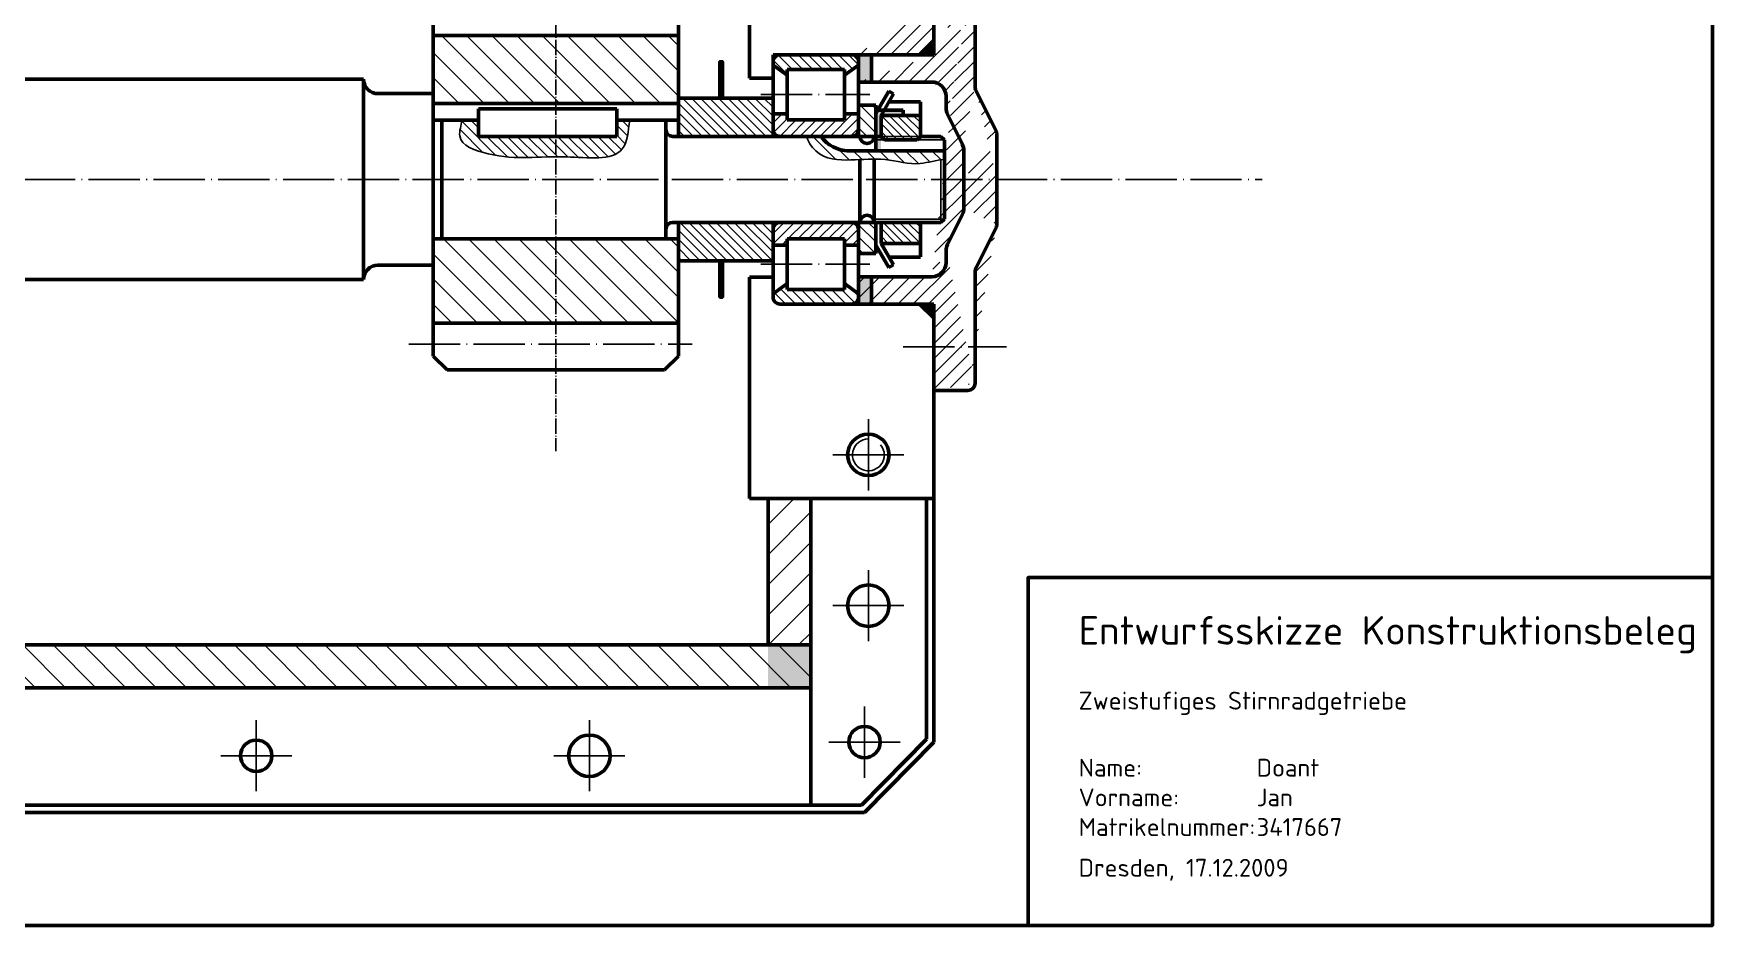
# Model space of a CAD drawing. Header units: millimetres. Extents: x 862 to 1252, y 821 to 1098.
# Drawn here: x 1016.2 to 1251.9, y 821.2 to 946.5 of the extents above; entities that cross this region are included whole.
import ezdxf

# ---------------------------------------------------------------- set-up
doc = ezdxf.new("R2010")
doc.units = ezdxf.units.MM
doc.header["$LTSCALE"] = 0.3
doc.linetypes.add('ACAD_ISO04W100', pattern=[30, 24, -3, 0, -3])
for name, color, linetype, lineweight in [('Brruchkanten', 7, 'Continuous', 25), ('Schraffuren', 7, 'Continuous', 25), ('Sichtbare Körperkanten', 7, 'Continuous', 50), ('Strichpunkt', 7, 'ACAD_ISO04W100', 25)]:
    doc.layers.add(name, color=color, linetype=linetype, lineweight=lineweight)
doc.styles.get("Standard").update_dxf_attribs({"font": 'isocpeur.ttf'})
pattern_1 = [(45, (-27.4241, 0), (-0.7071068, 0.7071068), [])]
pattern_2 = [(315, (-27.4241, 0), (0.7071068, 0.7071068), [])]
pattern_3 = [(315, (-27.4241, 0), (0.56568542, 0.56568542), [])]

# ---------------------------------------------------------------- blocks, each defined once
blk = doc.blocks.new('Mittelkreutz')
at = {"layer": 'Strichpunkt'}
for q in [(968.9, 946.96), (963.9, 941.96), (968.9, 936.96), (973.9, 941.96)]:
    blk.add_line((968.9, 941.96), q, dxfattribs=at)

msp = doc.modelspace()

# ---------------------------------------------------------------- hatches: boundary and pattern name
at = {"layer": 'Brruchkanten'}
h = msp.add_hatch(dxfattribs=at)
h.set_pattern_fill('_USER', color=256, angle=315, style=0, pattern_type=0)
h.set_pattern_definition(pattern_2)
edge = h.paths.add_edge_path()
edge.add_spline(control_points=[(1076.334, 934.301), (1076.273, 933.558), (1075.241, 931.028), (1082.989, 928.314), (1088.989, 929.76), (1099.381, 928.235), (1099.686, 932.713), (1099.904, 934.3)], knot_values=[29.2312016, 29.2312016, 29.2312016, 29.2312016, 31.467334, 36.1955719, 47.2197076, 55.113314, 59.3047181, 59.3047181, 59.3047181, 59.3047181], degree=3, periodic=0)
edge.add_line((1099.904, 934.3), (1098.088, 934.3))
edge.add_line((1098.088, 934.3), (1098.088, 932.012))
edge.add_line((1098.088, 932.012), (1078.681, 932.012))
edge.add_line((1078.681, 932.012), (1078.681, 934.301))
edge.add_line((1078.681, 934.301), (1076.334, 934.301))
at = {"layer": 'Schraffuren'}
h = msp.add_hatch(dxfattribs=at)
h.set_pattern_fill('_USER', color=256, scale=1.5, angle=45, style=0, pattern_type=0)
h.set_pattern_definition([(45, (0, 0), (-1.0606602, 1.0606602), [])])
edge = h.paths.add_edge_path()
edge.add_line((1142.593, 955.604), (1142.593, 943.48))
edge.add_arc((1147.394, 954.604), 1.001, 0.01677, 91.80695)
edge.add_line((1142.593, 955.604), (1147.395, 955.604))
edge.add_line((1132.027, 943.48), (1142.593, 943.48))
edge.add_line((1132.027, 939.643), (1132.027, 943.48))
edge.add_line((1132.027, 939.643), (1142.319, 939.643))
edge.add_arc((1142.32, 937.643), 2, 359.99473, 450.00527)
edge.add_line((1144.319, 937.643), (1144.319, 935.998))
edge.add_arc((1146.319, 935.998), 2, 180, 206.22348)
edge.add_line((1148.395, 954.604), (1148.395, 938.943))
edge.add_line((1146.621, 930.86), (1144.525, 935.114))
edge.add_arc((1144.805, 929.973), 2.022, 0.07073, 28.13997)
edge.add_line((1146.827, 929.976), (1146.827, 925.966))
edge.add_line((1151.438, 932.298), (1151.438, 925.966))
edge.add_arc((1150.438, 932.298), 1, 0, 26.22348)
edge.add_line((1151.335, 932.74), (1148.497, 938.501))
edge.add_arc((1149.395, 938.943), 1, 180, 206.22348)
edge.add_line((1151.438, 925.966), (1151.438, 919.634))
edge.add_line((1146.827, 921.956), (1146.827, 925.966))
edge.add_line((1146.621, 921.072), (1144.525, 916.818))
edge.add_arc((1144.827, 921.956), 2, 333.77652, 360)
edge.add_arc((1146.319, 915.934), 2, 153.77652, 180)
edge.add_arc((1142.319, 914.289), 2, 270, 360)
edge.add_line((1144.319, 914.289), (1144.319, 915.934))
edge.add_line((1148.395, 897.328), (1148.395, 912.989))
edge.add_line((1151.335, 919.192), (1148.497, 913.431))
edge.add_arc((1149.395, 912.989), 1, 153.77652, 180)
edge.add_arc((1150.438, 919.634), 1, 333.77652, 360)
edge.add_arc((1147.395, 897.328), 1, 270, 360)
edge.add_line((1142.593, 896.328), (1147.395, 896.328))
edge.add_line((1142.593, 896.328), (1142.593, 908.452))
edge.add_line((1132.027, 908.452), (1142.593, 908.452))
edge.add_line((1132.027, 912.289), (1132.027, 908.452))
edge.add_line((1132.027, 912.289), (1142.319, 912.289))
h = msp.add_hatch(dxfattribs=at)
h.set_pattern_fill('_USER', color=256, scale=2.5, angle=315, style=0, pattern_type=0)
h.set_pattern_definition([(315, (-27.424, 0), (1.767767, 1.767767), [])])
h.paths.add_polyline_path([(1072.307, 946.191), (1072.307, 936.914), (1072.307, 936.641), (1106.746, 936.641), (1106.746, 946.191)])
h.paths.add_polyline_path([(1072.307, 917.631), (1072.307, 915.019), (1072.307, 905.789), (1106.746, 905.789), (1106.746, 917.631), (1105.82, 917.631)])
h = msp.add_hatch(dxfattribs=at)
h.set_pattern_fill('_USER', color=256, angle=315, style=0, pattern_type=0)
h.set_pattern_definition(pattern_2)
h.paths.add_polyline_path([(1122.015, 941.426), (1122.015, 940.608), (1120.027, 942.026), (1120.027, 942.481, -0.4141115), (1121.026, 943.48), (1131.027, 943.48, -0.4142136), (1132.027, 942.48), (1132.027, 942.027), (1130.039, 940.608), (1130.039, 941.426)])
h = msp.add_hatch(dxfattribs=at)
h.set_pattern_fill('_USER', color=256, scale=0.9, angle=315, style=0, pattern_type=0)
h.set_pattern_definition([(315, (-27.4241, 0), (0.6363961, 0.6363961), [])])
h.paths.add_polyline_path([(1120.027, 932.003), (1120.027, 935.755), (1120.027, 937.387), (1107.082, 937.387), (1106.746, 934.301), (1106.746, 932.003)])
h.paths.add_polyline_path([(1120.027, 914.545), (1120.027, 919.929), (1106.746, 919.929), (1106.746, 914.545)])
h = msp.add_hatch(dxfattribs=at)
h.set_pattern_fill('_USER', color=256, scale=1.2, angle=45, style=0, pattern_type=0)
h.set_pattern_definition([(135, (2094.926, -4.2194), (0.8485281, 0.8485281), [])])
h.paths.add_polyline_path([(1134.443, 936.396), (1132.027, 936.396), (1132.027, 932.003), (1134.443, 932.003)])
h = msp.add_hatch(dxfattribs=at)
h.set_pattern_fill('_USER', color=256, angle=45, style=0, pattern_type=0)
h.set_pattern_definition(pattern_1)
h.paths.add_polyline_path([(1130.039, 934.329), (1130.039, 935.182), (1132.027, 935.182), (1132.027, 933.003, -0.4142136), (1131.027, 932.003), (1121.027, 932.003, -0.4142136), (1120.027, 933.003), (1120.027, 935.182), (1122.015, 935.182), (1122.015, 934.329)])
h = msp.add_hatch(color=256, dxfattribs=at)
h.paths.add_polyline_path([(1135.621, 935.705), (1138.315, 935.706), (1138.315, 934.956), (1135.188, 934.956)])
h.paths.add_polyline_path([(1134.729, 935.705), (1135.621, 935.705), (1135.188, 934.956), (1135.188, 930.003), (1134.443, 930.003), (1134.443, 935.217)])
h = msp.add_hatch(dxfattribs=at)
h.set_pattern_fill('_USER', color=256, scale=0.8, angle=315, style=0, pattern_type=0)
h.set_pattern_definition(pattern_3)
h.paths.add_polyline_path([(1135.188, 932.003), (1135.188, 934.956), (1140.708, 934.956), (1140.708, 932.003)])
h.paths.add_polyline_path([(1140.708, 932.003), (1140.239, 931.534), (1135.657, 931.534), (1135.188, 932.003)])
h = msp.add_hatch(dxfattribs=at)
h.set_pattern_fill('_USER', color=256, scale=1.3, angle=45, style=0, pattern_type=0)
h.set_pattern_definition([(135, (2094.926, -4.2194), (0.9192388, 0.9192388), [])])
edge = h.paths.add_edge_path()
edge.add_line((1126.027, 929.977), (1125.564, 930.469))
edge.add_line((1125.564, 930.469), (1125.174, 931.022))
edge.add_line((1125.174, 931.022), (1124.96, 931.425))
edge.add_line((1124.96, 931.425), (1124.805, 931.856))
edge.add_line((1124.805, 931.856), (1124.772, 932.003))
edge.add_line((1124.772, 932.003), (1126.027, 932.003))
edge.add_line((1126.027, 932.003), (1126.752, 932.003))
edge.add_arc((1130.646, 934.794), 4.79, 215.62603, 269.73788)
edge.add_line((1130.624, 930.003), (1144.088, 930.003))
edge.add_line((1144.088, 930.003), (1144.088, 928.743))
edge.add_spline(control_points=[(1144.088, 928.743), (1143.918, 928.74), (1143.748, 928.728), (1143.578, 928.71)], knot_values=[0, 0, 0, 0, 0.5114539, 0.5114539, 0.5114539, 0.5114539], degree=3, periodic=0)
edge.add_spline(control_points=[(1143.578, 928.71), (1142.601, 928.605), (1140.038, 927.752), (1135.788, 929.083), (1130.946, 928.556), (1127.364, 928.749), (1126.027, 929.977)], knot_values=[0.5114539, 0.5114539, 0.5114539, 0.5114539, 3.4615386, 8.3791325, 13.2175742, 18.2988327, 18.2988327, 18.2988327, 18.2988327], degree=3, periodic=0)
h = msp.add_hatch(dxfattribs=at)
h.set_pattern_fill('_USER', color=256, angle=45, style=0, pattern_type=0)
h.set_pattern_definition(pattern_1)
h.paths.add_polyline_path([(1130.039, 917.603), (1130.039, 916.75), (1132.027, 916.75), (1132.027, 918.929, 0.4142136), (1131.027, 919.929), (1121.027, 919.929, 0.4142136), (1120.027, 918.929), (1120.027, 916.75), (1122.015, 916.75), (1122.015, 917.603)])
h = msp.add_hatch(dxfattribs=at)
h.set_pattern_fill('_USER', color=256, scale=1.2, angle=45, style=0, pattern_type=0)
h.set_pattern_definition([(135, (2094.926, 4.2194), (0.8485281, 0.8485281), [])])
h.paths.add_polyline_path([(1134.443, 919.929), (1132.027, 919.929), (1132.027, 915.537), (1134.443, 915.537)])
h = msp.add_hatch(dxfattribs=at)
h.set_pattern_fill('_USER', color=256, scale=0.8, angle=315, style=0, pattern_type=0)
h.set_pattern_definition(pattern_3)
h.paths.add_polyline_path([(1135.188, 919.929), (1135.188, 916.977), (1140.708, 916.977), (1140.708, 919.929)])
h = msp.add_hatch(dxfattribs=at)
h.set_pattern_fill('_USER', color=256, angle=315, style=0, pattern_type=0)
h.set_pattern_definition(pattern_2)
h.paths.add_polyline_path([(1122.015, 910.506), (1122.015, 911.324), (1120.027, 909.906), (1120.027, 909.451, 0.4141115), (1121.026, 908.452), (1131.027, 908.452, 0.4142136), (1132.027, 909.452), (1132.027, 909.905), (1130.039, 911.324), (1130.039, 910.506)])
h = msp.add_hatch(dxfattribs=at)
h.set_pattern_fill('_USER', color=256, scale=3, angle=45, style=0, pattern_type=0)
h.set_pattern_definition([(45, (0, 0), (-2.1213203, 2.1213203), [])])
h.paths.add_polyline_path([(1125.324, 881.141), (1119.324, 881.141), (1119.324, 860.564), (1125.324, 860.564)])
h = msp.add_hatch(dxfattribs=at)
h.set_pattern_fill('_USER', color=256, scale=3, angle=315, style=0, pattern_type=0)
h.set_pattern_definition([(315, (0, 0), (2.1213203, 2.1213203), [])])
h.paths.add_polyline_path([(1125.324, 860.564), (969.602, 860.564), (969.602, 854.564), (1125.324, 854.564)])
msp.add_hatch(color=256, dxfattribs=at).paths.add_polyline_path([(1119.324, 860.564), (1119.324, 854.564), (1119.626, 854.564), (1125.324, 854.564), (1125.324, 859.504), (1125.324, 860.564)])
at = {"layer": 'Sichtbare Körperkanten', "ltscale": 0.5}
h = msp.add_hatch(color=256, dxfattribs=at)
h.paths.add_polyline_path([(962.899, 947.699), (961.343, 947.699), (961.343, 943.862), (962.899, 943.862)])
h.paths.add_polyline_path([(961.343, 908.07), (961.343, 904.233), (962.899, 904.233), (962.899, 908.07)])
h.paths.add_polyline_path([(1132.031, 1015.518), (1133.619, 1015.518), (1133.619, 1020.556), (1132.031, 1020.556)])
h.paths.add_polyline_path([(1133.619, 974.414), (1132.031, 974.414), (1132.031, 969.376), (1133.619, 969.376)])
h.paths.add_polyline_path([(1132.027, 943.48), (1132.027, 939.643), (1133.834, 939.643), (1133.834, 943.48)])
h.paths.add_polyline_path([(1133.834, 912.289), (1132.027, 912.289), (1132.027, 908.452), (1133.834, 908.452)])
for points in [[(1142.436, 943.653), (1142.432, 943.649, -0.6546359), (1141.432, 944.048), (1141.432, 944.086, -0.3660817), (1141.94, 944.649), (1142.098, 944.649, -0.3752843), (1142.606, 944.067, -0.1977979)], [(1112.921, 942.504), (1112.575, 942.504), (1112.575, 937.387), (1112.921, 937.387)], [(1112.921, 909.428), (1112.575, 909.428), (1112.575, 914.545), (1112.921, 914.545)], [(1142.436, 908.279), (1142.432, 908.283, 0.6546359), (1141.432, 907.884), (1141.432, 907.846, 0.3660817), (1141.94, 907.284), (1142.098, 907.284, 0.3752843), (1142.606, 907.865, 0.1977979)]]:
    msp.add_hatch(color=256, dxfattribs=at).paths.add_polyline_path(points)

# ---------------------------------------------------------------- linework, layer by layer
at = {"layer": 'Brruchkanten', "ltscale": 0.5}
msp.add_arc((1133.409, 887.27), 2.232, 90, 39.27966, dxfattribs=at)
at = {"layer": 'Brruchkanten'}
msp.add_open_spline([(1099.904, 934.3), (1099.686, 932.713), (1099.381, 928.235), (1088.989, 929.76), (1082.989, 928.314), (1075.241, 931.028), (1076.273, 933.558), (1076.334, 934.301)], degree=3, knots=[29.2312016, 29.2312016, 29.2312016, 29.2312016, 33.4226057, 41.3162122, 52.3403478, 57.0685858, 59.3047181, 59.3047181, 59.3047181, 59.3047181], dxfattribs=at)
at = {"layer": 'Schraffuren'}
for p, q in [((1144.088, 931.534), (1134.113, 931.534)), ((1140.708, 932.003), (1135.188, 932.003)), ((1143.578, 928.71), (1143.578, 925.966)), ((1143.578, 919.929), (1143.578, 925.966)), ((1144.088, 920.398), (1134.113, 920.398))]:
    msp.add_line(p, q, dxfattribs=at)
msp.add_open_spline([(1144.088, 928.743), (1142.934, 928.723), (1140.209, 927.698), (1135.788, 929.083), (1130.946, 928.556), (1126.504, 928.795), (1124.881, 931.377), (1124.772, 932.003)], degree=3, knots=[0, 0, 0, 0, 3.4615386, 8.3791325, 13.2175742, 18.2988327, 20.6822242, 20.6822242, 20.6822242, 20.6822242], dxfattribs=at)
at = {"layer": 'Sichtbare Körperkanten', "ltscale": 0.5}
for p, q in [((1251.925, 821.168), (1251.925, 1098.168)), ((1142.593, 945.48), (1140.593, 943.48)), ((1140.593, 908.452), (1142.593, 906.452)), ((1251.925, 821.168), (861.925, 821.168))]:
    msp.add_line(p, q, dxfattribs=at)
at = {"layer": 'Sichtbare Körperkanten'}
for p, q in [((1116.716, 971.467), (1116.716, 940.191)), ((1142.593, 955.604), (1142.593, 943.48)), ((1148.395, 954.604), (1148.395, 938.943)), ((1072.307, 936.914), (1072.307, 950.781)), ((1106.746, 950.781), (1106.746, 932.003)), ((1072.307, 946.191), (1106.746, 946.191)), ((1120.027, 940.191), (1120.027, 943.48)), ((1120.027, 943.48), (1142.593, 943.48)), ((1121.026, 943.48), (1131.027, 943.48)), ((1132.027, 939.643), (1132.027, 943.48)), ((1132.027, 943.48), (1142.593, 943.48)), ((1120.027, 942.48), (1120.027, 933.003)), ((1120.027, 942.026), (1122.015, 940.608)), ((1122.015, 941.426), (1130.039, 941.426)), ((1122.015, 941.426), (1122.015, 934.329)), ((1132.027, 942.027), (1130.039, 940.608)), ((1130.039, 941.426), (1130.039, 934.329)), ((1132.027, 942.48), (1132.027, 933.003)), ((1132.027, 942.48), (1132.027, 942.027)), ((1062.543, 940.041), (1003.776, 940.041)), ((1062.543, 940.041), (1062.543, 925.966)), ((1062.543, 940.014), (1062.543, 940.014)), ((1116.716, 940.191), (1120.027, 940.191)), ((1132.027, 939.643), (1142.319, 939.643)), ((1136.288, 938.362), (1134.443, 935.217)), ((1136.938, 937.987), (1136.288, 938.362)), ((1151.335, 932.74), (1148.497, 938.501)), ((1064.543, 938.014), (1072.307, 938.014)), ((1072.307, 936.914), (1072.307, 934.301)), ((1072.307, 936.641), (1106.746, 936.641)), ((1098.088, 935.886), (1078.681, 935.886)), ((1078.681, 935.886), (1078.681, 934.301)), ((1098.088, 933.288), (1098.088, 935.886)), ((1106.746, 937.387), (1120.027, 937.387)), ((1134.443, 936.396), (1132.027, 936.396)), ((1132.027, 936.396), (1132.027, 932.003)), ((1134.443, 930.003), (1134.443, 936.396)), ((1136.938, 937.987), (1135.188, 934.956)), ((1140.708, 936.866), (1136.291, 936.866)), ((1140.708, 932.003), (1140.708, 936.843)), ((1144.319, 937.643), (1144.319, 935.998)), ((1072.307, 934.301), (1078.681, 934.301)), ((1072.307, 934.301), (1072.307, 915.019)), ((1073.513, 934.301), (1073.513, 917.631)), ((1078.681, 932.012), (1078.681, 934.301)), ((1106.746, 934.301), (1098.088, 934.3)), ((1098.088, 934.301), (1098.088, 932.012)), ((1104.969, 934.301), (1104.969, 933.003)), ((1104.969, 934.301), (1104.969, 918.28)), ((1120.027, 932.003), (1120.027, 935.755)), ((1120.027, 935.182), (1122.015, 935.182)), ((1122.015, 934.329), (1130.039, 934.329)), ((1132.027, 935.182), (1130.039, 935.182)), ((1138.315, 935.706), (1134.729, 935.705)), ((1135.188, 934.956), (1135.188, 932.003)), ((1135.188, 934.956), (1140.708, 934.956)), ((1138.315, 935.706), (1138.315, 934.956)), ((1146.621, 930.86), (1144.525, 935.114)), ((1098.088, 932.012), (1078.681, 932.012)), ((1105.969, 932.003), (1132.027, 932.003)), ((1106.746, 932.003), (1121.862, 932.003)), ((1132.027, 932.003), (1134.443, 932.003)), ((1134.027, 932.003), (1135.188, 932.003)), ((1135.657, 931.534), (1135.188, 932.003)), ((1135.657, 931.534), (1140.239, 931.534)), ((1140.708, 932.003), (1140.239, 931.534)), ((1143.578, 932.003), (1140.708, 932.003)), ((1143.578, 932.003), (1144.088, 931.534)), ((1144.088, 931.534), (1144.088, 925.966)), ((1151.438, 932.298), (1151.438, 925.966)), ((1130.385, 930.003), (1144.088, 930.003)), ((1134.23, 919.929), (1134.228, 928.813)), ((1146.827, 929.976), (1146.827, 925.966)), ((1132.23, 919.929), (1132.23, 928.745)), ((1062.543, 911.891), (1062.543, 925.966)), ((1144.088, 920.398), (1144.088, 925.966)), ((1146.827, 921.956), (1146.827, 925.966)), ((1151.438, 925.966), (1151.438, 919.634)), ((1105.969, 919.929), (1143.578, 919.929)), ((1106.746, 914.545), (1106.746, 919.929)), ((1106.746, 919.929), (1121.862, 919.929)), ((1106.746, 914.545), (1106.746, 919.929)), ((1106.746, 919.929), (1121.862, 919.929)), ((1120.027, 919.929), (1120.027, 914.545)), ((1132.027, 915.537), (1132.027, 919.929)), ((1132.027, 919.929), (1134.443, 919.929)), ((1134.443, 919.929), (1134.443, 915.537)), ((1140.708, 919.929), (1134.443, 919.929)), ((1135.188, 916.977), (1135.188, 919.929)), ((1140.708, 919.929), (1140.708, 915.089)), ((1144.088, 920.398), (1143.578, 919.929)), ((1146.621, 921.072), (1144.525, 916.818)), ((1072.307, 915.019), (1072.307, 917.631)), ((1072.307, 901.151), (1072.307, 917.631)), ((1072.307, 917.631), (1105.82, 917.631)), ((1104.969, 917.631), (1104.969, 918.929)), ((1105.82, 917.631), (1106.746, 917.631)), ((1106.746, 917.631), (1106.746, 901.151)), ((1120.027, 909.452), (1120.027, 918.929)), ((1122.015, 910.506), (1122.015, 917.603)), ((1122.015, 917.603), (1130.039, 917.603)), ((1130.039, 910.506), (1130.039, 917.603)), ((1132.027, 909.452), (1132.027, 918.929)), ((1151.335, 919.192), (1148.497, 913.431)), ((1120.027, 916.75), (1122.015, 916.75)), ((1132.027, 916.75), (1130.039, 916.75)), ((1134.443, 915.537), (1132.027, 915.537)), ((1136.288, 913.57), (1134.443, 916.715)), ((1136.938, 913.945), (1135.188, 916.977)), ((1135.188, 916.977), (1140.708, 916.977)), ((1140.708, 915.066), (1136.291, 915.066)), ((1144.319, 914.289), (1144.319, 915.934)), ((1064.543, 913.918), (1072.307, 913.918)), ((1106.746, 914.545), (1120.027, 914.545)), ((1132.027, 912.289), (1132.027, 908.452)), ((1132.027, 912.289), (1142.319, 912.289)), ((1136.935, 913.95), (1136.288, 913.57)), ((1148.395, 897.328), (1148.395, 912.989)), ((1062.543, 911.891), (1003.776, 911.891)), ((1120.027, 912.212), (1116.716, 912.212)), ((1116.716, 912.212), (1116.716, 881.141)), ((1120.027, 912.212), (1120.027, 909.451)), ((1120.027, 909.906), (1122.015, 911.324)), ((1122.015, 910.506), (1130.039, 910.506)), ((1132.027, 909.905), (1130.039, 911.324)), ((1121.026, 908.452), (1131.027, 908.452)), ((1121.026, 908.452), (1142.593, 908.452)), ((1132.027, 908.452), (1142.593, 908.452)), ((1142.593, 896.328), (1142.593, 908.452)), ((1142.593, 908.452), (1142.593, 871.579)), ((1072.307, 905.789), (1106.746, 905.789)), ((1074.26, 899.198), (1104.794, 899.198)), ((1142.593, 896.328), (1147.395, 896.328)), ((1142.593, 881.141), (1116.716, 881.141)), ((1119.324, 860.564), (1119.324, 881.141)), ((1125.324, 860.564), (1125.324, 881.141)), ((1125.324, 881.141), (1128.324, 881.141)), ((1125.324, 881.141), (1125.324, 878.141)), ((1125.324, 881.141), (1128.324, 881.141)), ((1141.593, 881.141), (1141.593, 847.334)), ((1142.593, 846.925), (1142.593, 881.141)), ((969.602, 860.564), (1125.324, 860.564)), ((1125.324, 860.564), (1119.324, 860.564)), ((1125.324, 860.564), (1125.324, 854.564)), ((969.602, 854.564), (1125.324, 854.564)), ((1119.626, 854.564), (1119.324, 854.564)), ((1125.324, 854.564), (1119.626, 854.564)), ((1125.324, 854.564), (1125.324, 838.05)), ((1132.454, 838.05), (1141.593, 847.334)), ((1142.593, 846.925), (1132.873, 837.05)), ((962.48, 838.05), (1132.454, 838.05)), ((969.602, 838.05), (1035.29, 838.05)), ((969.602, 837.05), (1125.324, 837.05)), ((1132.873, 837.05), (1125.324, 837.05))]:
    msp.add_line(p, q, dxfattribs=at)
at = {"layer": 'Sichtbare Körperkanten', "ltscale": 0.3}
for p, q in [((1074.26, 899.198), (1072.307, 901.151)), ((1104.794, 899.198), (1106.746, 901.151))]:
    msp.add_line(p, q, dxfattribs=at)
at = {"layer": 'Sichtbare Körperkanten', "ltscale": 0.5}
for points in [[(1132.027, 943.48), (1133.834, 943.48), (1133.834, 939.643), (1132.027, 939.643)], [(1112.921, 937.387), (1112.575, 937.387), (1112.575, 942.504), (1112.921, 942.504)], [(1112.921, 914.545), (1112.575, 914.545), (1112.575, 909.428), (1112.921, 909.428)], [(1132.027, 908.452), (1133.834, 908.452), (1133.834, 912.289), (1132.027, 912.289)], [(1155.836, 821.168), (1251.925, 821.168), (1251.925, 870.029), (1155.836, 870.029)]]:
    msp.add_lwpolyline(points, close=True, dxfattribs=at)
for centre in [(1142.019, 944.067), (1142.019, 907.865)]:
    msp.add_circle(centre, 0.587, dxfattribs=at)
at = {"layer": 'Sichtbare Körperkanten'}
for centre, radius in [((1133.409, 887.27), 2.909), ((1133.409, 866.092), 2.909), ((1132.873, 846.925), 2.204), ((1047.467, 845.009), 2.204), ((1094.236, 845.009), 2.909)]:
    msp.add_circle(centre, radius, dxfattribs=at)
for centre, radius, start, end in [((1121.026, 942.48), 0.999, 89.98588, 180.03408), ((1131.027, 942.48), 1, 359.99823, 90), ((1064.543, 940.014), 2, 180, 270), ((1142.32, 937.643), 2, 359.99473, 90.00527), ((1149.395, 938.943), 1, 180, 206.22348), ((1146.319, 935.998), 2, 180, 206.22348), ((1105.969, 933.003), 1, 180, 270), ((1121.027, 933.003), 1, 180, 270), ((1130.646, 934.794), 4.79, 215.62603, 269.73788), ((1131.027, 933.003), 1, 270, 0), ((1133.23, 932.003), 1, 180, 360), ((1150.438, 932.298), 1, 0, 26.22348), ((1144.805, 929.973), 2.022, 0.07073, 28.13997), ((1144.827, 921.956), 2, 333.77652, 0), ((1105.969, 918.929), 1, 90, 180), ((1121.027, 918.929), 1, 90, 180), ((1131.027, 918.929), 1, 0, 90), ((1133.23, 919.929), 1, 360, 540), ((1150.438, 919.634), 1, 333.77652, 0), ((1146.319, 915.934), 2, 153.77652, 180), ((1064.543, 911.918), 2, 90, 180), ((1142.319, 914.289), 2, 270, 0), ((1149.395, 912.989), 1, 153.77652, 180), ((1121.026, 909.452), 0.999, 179.96592, 270.01412), ((1131.027, 909.452), 1, 270, 0.00177), ((1147.395, 897.328), 1, 270, 0)]:
    msp.add_arc(centre, radius, start, end, dxfattribs=at)
at = {"layer": 'Strichpunkt', "ltscale": 0.3}
msp.add_line((1089.527, 1049.195), (1089.527, 887.793), dxfattribs=at)
at = {"layer": 'Strichpunkt'}
for p, q in [((1118.301, 937.878), (1133.621, 937.878)), ((896.524, 925.966), (1188.687, 925.966)), ((1118.301, 914.055), (1133.621, 914.055)), ((1068.878, 902.819), (1108.689, 902.819)), ((1138.318, 902.448), (1152.821, 902.448))]:
    msp.add_line(p, q, dxfattribs=at)

# ---------------------------------------------------------------- block references
for p in [(164.51, -54.691), (164.51, -75.869), (163.974, -95.036), (78.568, -96.952)]:
    msp.add_blockref('Mittelkreutz', p, dxfattribs=at)
at = {"layer": 'Strichpunkt', "xscale": -1}
msp.add_blockref('Mittelkreutz', (2063.135, -96.952), dxfattribs=at)

# ---------------------------------------------------------------- texts
at = {"layer": 'Sichtbare Körperkanten', "ltscale": 0.5, "attachment_point": 1}
for s, width, insert, char_height in [('Entwurfsskizze Konstruktionsbeleg', 86.97459, (1162.934, 864.611), 4), ('Zweistufiges Stirnradgetriebe', 55.9223, (1162.934, 853.995), 2.5), ('\\pt25;Name:         ^IDoant\\PVorname: ^IJan\\PMatrikelnummer:^I3417667', 37.3311, (1162.934, 844.575), 2.5), ('Dresden, 17.12.2009', 37.56203, (1162.934, 830.525), 2.5)]:
    msp.add_mtext_dynamic_manual_height_columns(s, width=width, gutter_width=12.5, heights=[0], dxfattribs=dict(at, insert=insert, char_height=char_height))

doc.saveas('drawing.dxf')
